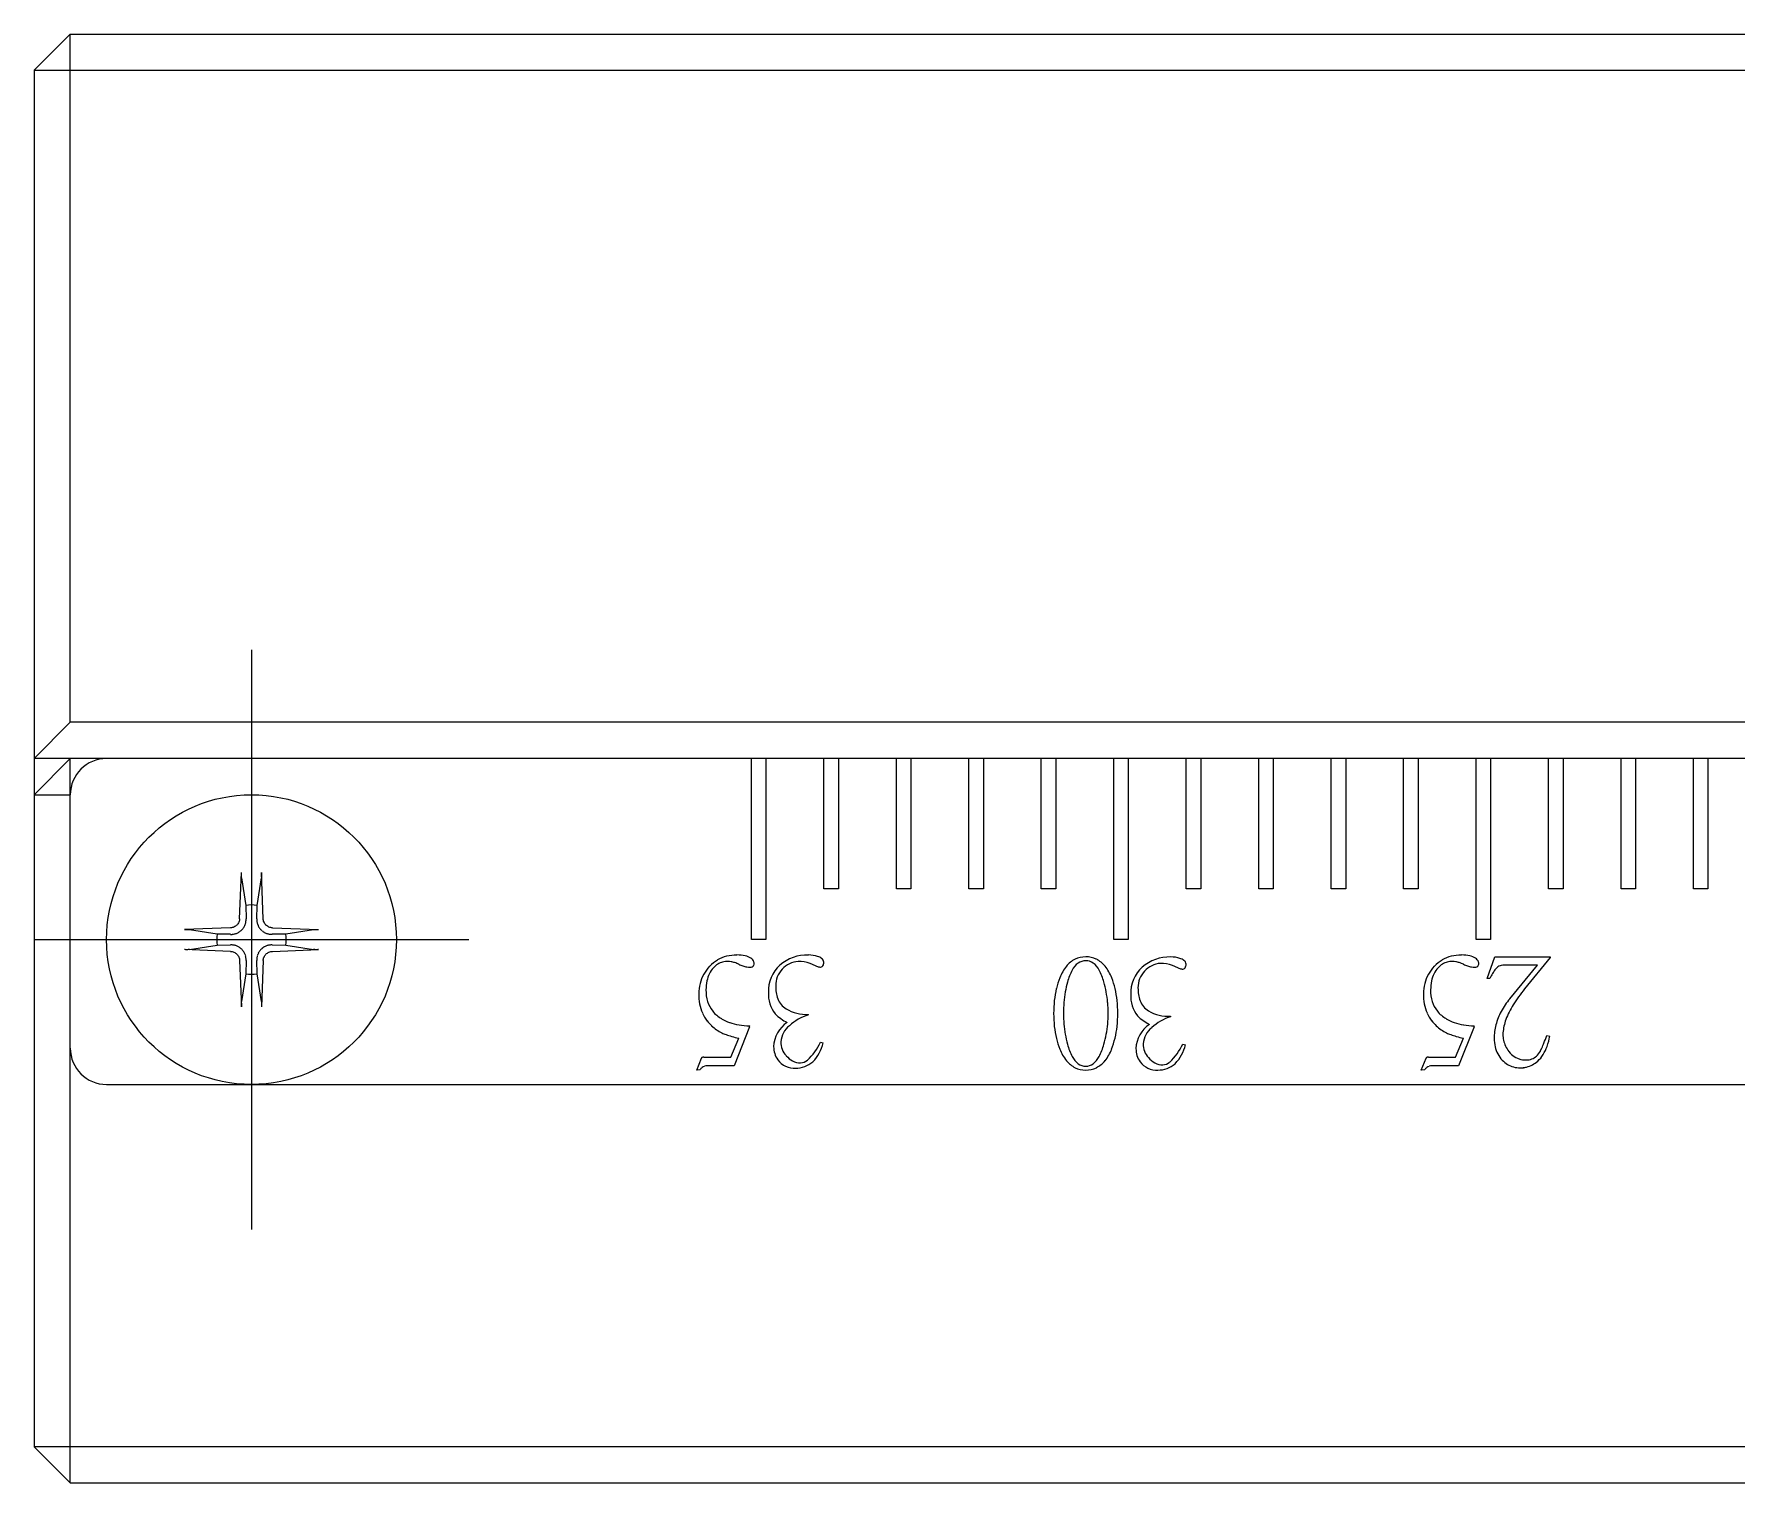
# Model space of a CAD drawing. Extents: x 1 to 272, y 0 to 189.
# Drawn here: x 91.26 to 114.76, y 167.35 to 187.35 of the extents above; entities that cross this region are included whole.
import ezdxf

# ---------------------------------------------------------------- set-up
doc = ezdxf.new("R2010")
doc.units = 0
doc.linetypes.add('CENTER', pattern=[50.8, 31.75, -6.35, 6.35, -6.35])
doc.layers.get('0').update_dxf_attribs({"linetype": 'CONTINUOUS'})
doc.layers.add('CENTER', color=1, linetype='CENTER')

msp = doc.modelspace()

# ---------------------------------------------------------------- linework, layer by layer
at = {"color": 7, "linetype": 'CONTINUOUS'}
for p, q in [((91.265, 186.845), (91.765, 187.345)), ((91.765, 187.345), (130.765, 187.345)), ((91.765, 177.845), (91.765, 187.345)), ((91.265, 186.845), (181.265, 186.845)), ((91.265, 186.845), (91.265, 167.845)), ((91.765, 177.845), (91.265, 177.345)), ((125.265, 177.845), (91.765, 177.845)), ((181.265, 177.345), (91.265, 177.345)), ((91.765, 177.345), (91.265, 176.845)), ((91.765, 167.345), (91.765, 177.345)), ((101.165, 174.845), (101.165, 177.345)), ((101.365, 177.345), (101.365, 174.845)), ((102.165, 175.545), (102.165, 177.345)), ((102.365, 177.345), (102.365, 175.545)), ((103.165, 175.545), (103.165, 177.345)), ((103.365, 177.345), (103.365, 175.545)), ((104.165, 175.545), (104.165, 177.345)), ((104.365, 177.345), (104.365, 175.545)), ((105.165, 175.545), (105.165, 177.345)), ((105.365, 177.345), (105.365, 175.545)), ((106.165, 174.845), (106.165, 177.345)), ((106.365, 177.345), (106.365, 174.845)), ((107.165, 175.545), (107.165, 177.345)), ((107.365, 177.345), (107.365, 175.545)), ((108.165, 175.545), (108.165, 177.345)), ((108.365, 177.345), (108.365, 175.545)), ((109.165, 175.545), (109.165, 177.345)), ((109.365, 177.345), (109.365, 175.545)), ((110.165, 175.545), (110.165, 177.345)), ((110.365, 177.345), (110.365, 175.545)), ((111.165, 174.845), (111.165, 177.345)), ((111.365, 177.345), (111.365, 174.845)), ((112.165, 175.545), (112.165, 177.345)), ((112.365, 177.345), (112.365, 175.545)), ((113.165, 175.545), (113.165, 177.345)), ((113.365, 177.345), (113.365, 175.545)), ((114.165, 175.545), (114.165, 177.345)), ((114.365, 177.345), (114.365, 175.545)), ((91.265, 176.845), (91.765, 176.845)), ((91.765, 173.345), (91.765, 176.845)), ((94.102, 175.134), (94.127, 175.771)), ((94.126, 175.76), (94.127, 175.771)), ((94.126, 175.75), (94.126, 175.76)), ((94.126, 175.739), (94.126, 175.75)), ((94.126, 175.734), (94.126, 175.739)), ((94.126, 175.729), (94.126, 175.734)), ((94.126, 175.72), (94.126, 175.729)), ((94.126, 175.716), (94.126, 175.72)), ((94.127, 175.712), (94.126, 175.716)), ((94.127, 175.708), (94.127, 175.712)), ((94.127, 175.705), (94.127, 175.708)), ((94.127, 175.702), (94.127, 175.705)), ((94.128, 175.699), (94.127, 175.702)), ((94.128, 175.699), (94.187, 175.317)), ((94.342, 175.317), (94.402, 175.699)), ((94.403, 175.712), (94.402, 175.708)), ((94.402, 175.708), (94.402, 175.705)), ((94.402, 175.705), (94.402, 175.702)), ((94.402, 175.702), (94.402, 175.699)), ((94.403, 175.771), (94.403, 175.76)), ((94.427, 175.134), (94.403, 175.771)), ((94.403, 175.76), (94.403, 175.75)), ((94.403, 175.75), (94.403, 175.739)), ((94.403, 175.739), (94.403, 175.734)), ((94.403, 175.734), (94.403, 175.729)), ((94.403, 175.729), (94.403, 175.72)), ((94.403, 175.72), (94.403, 175.716)), ((94.403, 175.716), (94.403, 175.712)), ((102.365, 175.545), (102.165, 175.545)), ((103.365, 175.545), (103.165, 175.545)), ((104.365, 175.545), (104.165, 175.545)), ((105.365, 175.545), (105.165, 175.545)), ((107.365, 175.545), (107.165, 175.545)), ((108.365, 175.545), (108.165, 175.545)), ((109.365, 175.545), (109.165, 175.545)), ((110.365, 175.545), (110.165, 175.545)), ((112.365, 175.545), (112.165, 175.545)), ((113.365, 175.545), (113.165, 175.545)), ((114.365, 175.545), (114.165, 175.545)), ((94.187, 175.317), (94.192, 175.132)), ((94.338, 175.132), (94.342, 175.317)), ((94.086, 175.075), (94.079, 175.065)), ((94.091, 175.087), (94.086, 175.075)), ((94.096, 175.098), (94.091, 175.087)), ((94.099, 175.11), (94.096, 175.098)), ((94.101, 175.122), (94.099, 175.11)), ((94.102, 175.134), (94.101, 175.122)), ((94.428, 175.122), (94.427, 175.134)), ((94.43, 175.11), (94.428, 175.122)), ((94.433, 175.098), (94.43, 175.11)), ((94.438, 175.086), (94.433, 175.098)), ((94.443, 175.075), (94.438, 175.086)), ((94.45, 175.064), (94.443, 175.075)), ((93.975, 175.008), (93.339, 174.983)), ((93.339, 174.983), (93.349, 174.984)), ((93.349, 174.984), (93.36, 174.984)), ((93.36, 174.984), (93.37, 174.984)), ((93.37, 174.984), (93.375, 174.984)), ((93.375, 174.984), (93.38, 174.984)), ((93.38, 174.984), (93.39, 174.984)), ((93.39, 174.984), (93.394, 174.983)), ((93.394, 174.983), (93.398, 174.983)), ((93.398, 174.983), (93.402, 174.983)), ((93.402, 174.983), (93.405, 174.983)), ((93.405, 174.983), (93.408, 174.982)), ((93.408, 174.982), (93.411, 174.982)), ((93.792, 174.922), (93.411, 174.982)), ((93.977, 174.918), (93.792, 174.922)), ((93.988, 175.009), (93.975, 175.008)), ((94, 175.011), (93.988, 175.009)), ((94.012, 175.014), (94, 175.011)), ((94.023, 175.018), (94.012, 175.014)), ((94.035, 175.024), (94.023, 175.018)), ((94.045, 175.03), (94.035, 175.024)), ((94.055, 175.038), (94.045, 175.03)), ((94.064, 175.046), (94.055, 175.038)), ((94.072, 175.055), (94.064, 175.046)), ((94.079, 175.065), (94.072, 175.055)), ((94.457, 175.055), (94.45, 175.064)), ((94.465, 175.046), (94.457, 175.055)), ((94.474, 175.038), (94.465, 175.046)), ((94.484, 175.03), (94.474, 175.038)), ((94.495, 175.024), (94.484, 175.03)), ((94.506, 175.018), (94.495, 175.024)), ((94.518, 175.014), (94.506, 175.018)), ((94.53, 175.011), (94.518, 175.014)), ((94.542, 175.009), (94.53, 175.011)), ((94.554, 175.008), (94.542, 175.009)), ((94.737, 174.922), (94.552, 174.918)), ((94.554, 175.008), (95.191, 174.983)), ((95.119, 174.982), (94.737, 174.922)), ((95.119, 174.982), (95.121, 174.982)), ((95.121, 174.982), (95.124, 174.983)), ((95.124, 174.983), (95.128, 174.983)), ((95.128, 174.983), (95.131, 174.983)), ((95.131, 174.983), (95.135, 174.983)), ((95.135, 174.983), (95.14, 174.984)), ((95.14, 174.984), (95.149, 174.984)), ((95.149, 174.984), (95.154, 174.984)), ((95.154, 174.984), (95.159, 174.984)), ((95.159, 174.984), (95.17, 174.984)), ((95.17, 174.984), (95.18, 174.984)), ((95.18, 174.984), (95.191, 174.983)), ((101.365, 174.845), (101.165, 174.845)), ((106.365, 174.845), (106.165, 174.845)), ((111.365, 174.845), (111.165, 174.845)), ((93.349, 174.707), (93.339, 174.707)), ((93.975, 174.683), (93.339, 174.707)), ((93.36, 174.706), (93.349, 174.707)), ((93.37, 174.706), (93.36, 174.706)), ((93.375, 174.706), (93.37, 174.706)), ((93.38, 174.706), (93.375, 174.706)), ((93.39, 174.707), (93.38, 174.706)), ((93.394, 174.707), (93.39, 174.707)), ((93.398, 174.707), (93.394, 174.707)), ((93.402, 174.707), (93.398, 174.707)), ((93.405, 174.708), (93.402, 174.707)), ((93.408, 174.708), (93.405, 174.708)), ((93.411, 174.708), (93.408, 174.708)), ((93.411, 174.708), (93.792, 174.768)), ((93.792, 174.768), (93.977, 174.772)), ((93.975, 174.683), (93.987, 174.682)), ((93.987, 174.682), (93.999, 174.68)), ((93.999, 174.68), (94.011, 174.676)), ((94.011, 174.676), (94.023, 174.672)), ((94.023, 174.672), (94.034, 174.666)), ((94.034, 174.666), (94.045, 174.66)), ((94.045, 174.66), (94.055, 174.652)), ((94.055, 174.652), (94.064, 174.644)), ((94.064, 174.644), (94.072, 174.636)), ((94.072, 174.636), (94.079, 174.626)), ((94.079, 174.626), (94.086, 174.615)), ((94.086, 174.615), (94.091, 174.604)), ((94.438, 174.604), (94.443, 174.615)), ((94.443, 174.615), (94.45, 174.626)), ((94.45, 174.626), (94.457, 174.635)), ((94.457, 174.635), (94.465, 174.644)), ((94.465, 174.644), (94.474, 174.652)), ((94.474, 174.652), (94.484, 174.66)), ((94.484, 174.66), (94.495, 174.666)), ((94.495, 174.666), (94.506, 174.672)), ((94.506, 174.672), (94.517, 174.676)), ((94.517, 174.676), (94.53, 174.679)), ((94.53, 174.679), (94.542, 174.682)), ((94.542, 174.682), (94.554, 174.683)), ((94.552, 174.772), (94.737, 174.768)), ((94.554, 174.683), (95.191, 174.707)), ((94.737, 174.768), (95.119, 174.708)), ((95.121, 174.708), (95.119, 174.708)), ((95.124, 174.708), (95.121, 174.708)), ((95.128, 174.707), (95.124, 174.708)), ((95.131, 174.707), (95.128, 174.707)), ((95.135, 174.707), (95.131, 174.707)), ((95.14, 174.707), (95.135, 174.707)), ((95.149, 174.706), (95.14, 174.707)), ((95.154, 174.706), (95.149, 174.706)), ((95.159, 174.706), (95.154, 174.706)), ((95.17, 174.706), (95.159, 174.706)), ((95.18, 174.707), (95.17, 174.706)), ((95.191, 174.707), (95.18, 174.707)), ((111.316, 174.309), (111.422, 174.606)), ((111.422, 174.606), (112.188, 174.606)), ((112.188, 174.606), (112.188, 174.596)), ((94.091, 174.604), (94.096, 174.592)), ((94.096, 174.592), (94.099, 174.58)), ((94.099, 174.58), (94.101, 174.568)), ((94.101, 174.568), (94.102, 174.556)), ((94.102, 174.556), (94.127, 173.919)), ((94.187, 174.373), (94.128, 173.991)), ((94.192, 174.558), (94.187, 174.373)), ((94.342, 174.373), (94.338, 174.558)), ((94.402, 173.991), (94.342, 174.373)), ((94.427, 174.556), (94.403, 173.919)), ((94.427, 174.556), (94.428, 174.568)), ((94.428, 174.568), (94.43, 174.58)), ((94.43, 174.58), (94.433, 174.592)), ((94.433, 174.592), (94.438, 174.604)), ((102.092, 174.466), (101.974, 174.517)), ((102.106, 174.464), (102.092, 174.466)), ((107.092, 174.439), (106.974, 174.49)), ((107.106, 174.437), (107.092, 174.439)), ((112.011, 174.494), (111.554, 174.494)), ((111.629, 174.029), (112.011, 174.494)), ((112.188, 174.596), (111.833, 174.164)), ((111.356, 174.309), (111.316, 174.309)), ((94.126, 173.974), (94.127, 173.979)), ((94.126, 173.97), (94.126, 173.974)), ((94.126, 173.961), (94.126, 173.97)), ((94.126, 173.956), (94.126, 173.961)), ((94.126, 173.951), (94.126, 173.956)), ((94.126, 173.94), (94.126, 173.951)), ((94.126, 173.93), (94.126, 173.94)), ((94.127, 173.919), (94.126, 173.93)), ((94.127, 173.988), (94.128, 173.991)), ((94.127, 173.985), (94.127, 173.988)), ((94.127, 173.982), (94.127, 173.985)), ((94.127, 173.979), (94.127, 173.982)), ((94.402, 173.991), (94.402, 173.988)), ((94.402, 173.988), (94.402, 173.985)), ((94.402, 173.985), (94.402, 173.982)), ((94.402, 173.982), (94.403, 173.979)), ((94.403, 173.979), (94.403, 173.974)), ((94.403, 173.974), (94.403, 173.97)), ((94.403, 173.97), (94.403, 173.961)), ((94.403, 173.961), (94.403, 173.956)), ((94.403, 173.956), (94.403, 173.951)), ((94.403, 173.951), (94.403, 173.94)), ((94.403, 173.94), (94.403, 173.93)), ((94.403, 173.93), (94.403, 173.919)), ((101.949, 173.813), (101.949, 173.807)), ((106.949, 173.787), (106.949, 173.781)), ((100.879, 173.222), (100.989, 173.483)), ((101.138, 173.642), (100.924, 173.102)), ((110.879, 173.222), (110.989, 173.483)), ((111.138, 173.642), (110.924, 173.102)), ((112.141, 173.52), (112.182, 173.514)), ((100.409, 173.045), (100.476, 173.208)), ((100.509, 173.222), (100.879, 173.222)), ((102.117, 173.428), (102.153, 173.42)), ((107.117, 173.402), (107.153, 173.394)), ((110.409, 173.045), (110.476, 173.208)), ((110.509, 173.222), (110.879, 173.222)), ((112.051, 173.304), (112.072, 173.346)), ((100.453, 173.049), (100.409, 173.045)), ((100.924, 173.102), (100.551, 173.102)), ((110.453, 173.049), (110.409, 173.045)), ((110.924, 173.102), (110.551, 173.102)), ((92.265, 172.845), (180.265, 172.845)), ((91.265, 167.845), (91.765, 167.345)), ((181.265, 167.845), (91.265, 167.845)), ((91.765, 167.345), (180.765, 167.345))]:
    msp.add_line(p, q, dxfattribs=at)
msp.add_circle((94.265, 174.845), 2, dxfattribs=at)
for centre, radius, start, end in [((92.265, 176.845), 0.5, 90, 180), ((94.265, 174.845), 0.479, 80.6957, 99.3043), ((93.976, 175.127), 0.216, 345.0596, 350.4557), ((93.969, 175.128), 0.222, 350.4292, 355.7575), ((93.979, 175.127), 0.212, 355.7311, 1.3135), ((94.55, 175.127), 0.213, 178.6874, 184.268), ((94.56, 175.128), 0.222, 184.2424, 189.5709), ((94.553, 175.127), 0.216, 189.5456, 194.9391), ((94.265, 174.845), 0.479, 170.6957, 189.3043), ((93.982, 175.13), 0.213, 268.6874, 274.268), ((93.982, 175.14), 0.222, 274.2424, 279.5709), ((93.983, 175.134), 0.216, 279.5456, 284.9391), ((93.985, 175.124), 0.206, 284.9953, 290.6145), ((93.982, 175.132), 0.214, 290.572, 296.2994), ((93.989, 175.12), 0.201, 296.2694, 302.6116), ((93.984, 175.127), 0.209, 302.6454, 308.7756), ((93.988, 175.122), 0.202, 308.7204, 314.9342), ((93.988, 175.121), 0.202, 315.0678, 321.2775), ((93.982, 175.126), 0.209, 321.2249, 327.3542), ((93.99, 175.121), 0.201, 327.3884, 333.7306), ((93.978, 175.127), 0.214, 333.7006, 339.428), ((93.986, 175.124), 0.206, 339.386, 345.0043), ((94.543, 175.124), 0.206, 194.9953, 200.6145), ((94.552, 175.127), 0.214, 200.572, 206.2994), ((94.539, 175.121), 0.201, 206.2694, 212.6116), ((94.547, 175.126), 0.209, 212.6454, 218.7756), ((94.541, 175.121), 0.202, 218.7204, 224.9342), ((94.541, 175.122), 0.202, 225.0678, 231.2775), ((94.546, 175.127), 0.209, 231.2249, 237.3542), ((94.541, 175.12), 0.201, 237.3884, 243.7306), ((94.547, 175.132), 0.214, 243.7006, 249.428), ((94.544, 175.124), 0.206, 249.386, 255.0043), ((94.546, 175.134), 0.216, 255.0596, 260.4557), ((94.548, 175.14), 0.222, 260.4292, 265.7575), ((94.547, 175.13), 0.212, 265.7311, 271.3135), ((94.265, 174.845), 0.479, 350.6957, 9.3043), ((93.982, 174.56), 0.212, 85.7311, 91.3135), ((93.982, 174.55), 0.222, 80.4292, 85.7575), ((93.983, 174.556), 0.216, 75.0596, 80.4557), ((93.985, 174.566), 0.206, 69.386, 75.0043), ((93.982, 174.558), 0.214, 63.7006, 69.428), ((93.989, 174.57), 0.201, 57.3884, 63.7306), ((93.984, 174.563), 0.209, 51.2249, 57.3542), ((93.988, 174.568), 0.202, 45.0678, 51.2775), ((93.988, 174.569), 0.202, 38.7204, 44.9342), ((93.982, 174.564), 0.209, 32.6454, 38.7756), ((93.99, 174.569), 0.201, 26.2694, 32.6116), ((93.978, 174.563), 0.214, 20.572, 26.2994), ((93.986, 174.566), 0.206, 14.9953, 20.6145), ((93.976, 174.563), 0.216, 9.5456, 14.9391), ((94.553, 174.563), 0.216, 165.0596, 170.4557), ((94.543, 174.566), 0.206, 159.386, 165.0043), ((94.552, 174.563), 0.214, 153.7006, 159.428), ((94.539, 174.569), 0.201, 147.3884, 153.7306), ((94.547, 174.564), 0.209, 141.2249, 147.3542), ((94.541, 174.569), 0.202, 135.0678, 141.2775), ((94.541, 174.569), 0.202, 128.7204, 134.9342), ((94.546, 174.563), 0.209, 122.6454, 128.7756), ((94.541, 174.57), 0.201, 116.2694, 122.6116), ((94.547, 174.558), 0.214, 110.572, 116.2994), ((94.544, 174.566), 0.206, 104.9953, 110.6145), ((94.546, 174.556), 0.216, 99.5456, 104.9391), ((94.548, 174.55), 0.222, 94.2424, 99.5709), ((94.547, 174.56), 0.213, 88.6874, 94.268), ((100.937, 174.153), 0.477, 104.1459, 120.5209), ((100.961, 174.051), 0.581, 89.6263, 103.9812), ((100.972, 174.112), 0.521, 78.2451, 90.7659), ((101.035, 174.408), 0.218, 56.1652, 78.5243), ((101.932, 174.068), 0.565, 88.0192, 131.6622), ((101.954, 174.247), 0.386, 71.2996, 90.3757), ((102.01, 174.409), 0.215, 55.0158, 71.6164), ((105.773, 174.272), 0.334, 89.2919, 115.2597), ((105.781, 174.271), 0.336, 64.7936, 90.6548), ((106.932, 174.041), 0.565, 88.0192, 131.6622), ((106.954, 174.22), 0.386, 71.2996, 90.3757), ((110.937, 174.153), 0.477, 104.1459, 120.5209), ((110.961, 174.051), 0.581, 89.6263, 103.9812), ((110.972, 174.112), 0.521, 78.2451, 90.7659), ((111.035, 174.408), 0.218, 56.1652, 78.5243), ((94.265, 174.845), 0.479, 260.6957, 279.3043), ((93.969, 174.562), 0.222, 4.2424, 9.5709), ((93.979, 174.563), 0.213, 358.6874, 4.268), ((94.55, 174.563), 0.212, 175.7311, 181.3135), ((94.56, 174.562), 0.222, 170.4292, 175.7575), ((100.993, 174.097), 0.556, 136.7918, 151.0148), ((100.974, 174.187), 0.433, 154.0754, 168.3685), ((100.883, 174.23), 0.332, 136.8732, 153.9198), ((100.948, 174.14), 0.493, 120.7739, 136.7817), ((100.859, 174.247), 0.303, 121.5113, 135.9675), ((100.84, 174.276), 0.269, 105.6366, 121.3182), ((100.846, 174.25), 0.295, 90.7211, 105.4421), ((100.84, 174.337), 0.208, 77.9993, 89.3203), ((100.803, 174.155), 0.394, 70.7805, 78.1713), ((100.704, 173.868), 0.698, 65.8334, 70.8777), ((101.243, 175.07), 0.62, 245.85, 251.6275), ((101.174, 174.861), 0.4, 251.5675, 259.3119), ((101.148, 174.721), 0.257, 259.2315, 269.6241), ((101.149, 174.53), 0.066, 268.0277, 295.4071), ((101.081, 174.484), 0.13, 39.3474, 54.6593), ((101.158, 174.506), 0.0408, 297.1293, 334.954), ((101.091, 174.492), 0.117, 21.5057, 39.093), ((101.129, 174.518), 0.0728, 336.281, 1.8872), ((101.186, 174.529), 0.015, 11.5786, 25.2913), ((101.165, 174.524), 0.0361, 4.316, 11.9442), ((101.127, 174.521), 0.0745, 359.7689, 4.4732), ((101.872, 174.138), 0.474, 131.8868, 182.4739), ((101.82, 174.212), 0.321, 135.5755, 180.9966), ((101.832, 174.218), 0.326, 94.0582, 137.7796), ((101.83, 174.149), 0.394, 68.6451, 93.1192), ((102.11, 174.516), 0.0523, 266.0418, 322.2747), ((102.098, 174.529), 0.0656, 3.2091, 57.4566), ((102.076, 174.528), 0.0874, 329.3441, 2.9783), ((105.992, 174.094), 0.615, 141.322, 158.56), ((105.788, 174.255), 0.356, 116.2729, 141.1261), ((106.227, 174.082), 0.722, 151.8651, 165.7722), ((105.847, 174.288), 0.291, 126.7157, 152.2786), ((105.776, 174.375), 0.178, 89.5975, 125.2384), ((105.779, 174.377), 0.177, 54.7577, 90.348), ((105.706, 174.286), 0.293, 28.0577, 53.3426), ((105.767, 174.255), 0.356, 38.8739, 63.7271), ((105.338, 174.082), 0.713, 14.5816, 28.6061), ((105.562, 174.093), 0.617, 21.4624, 38.6555), ((106.872, 174.111), 0.474, 131.8868, 182.4739), ((106.82, 174.186), 0.321, 135.5755, 180.9966), ((106.832, 174.192), 0.326, 94.0582, 137.7796), ((106.83, 174.123), 0.394, 68.6451, 93.1192), ((107.01, 174.382), 0.215, 55.0158, 71.6164), ((107.11, 174.489), 0.0523, 266.0418, 322.2747), ((107.098, 174.503), 0.0656, 3.2091, 57.4566), ((107.076, 174.502), 0.0874, 329.3441, 2.9783), ((110.993, 174.097), 0.556, 136.7918, 151.0148), ((110.974, 174.187), 0.433, 154.0754, 168.3685), ((110.883, 174.23), 0.332, 136.8732, 153.9198), ((110.948, 174.14), 0.493, 120.7739, 136.7817), ((110.859, 174.247), 0.303, 121.5113, 135.9675), ((110.84, 174.276), 0.269, 105.6366, 121.3182), ((110.846, 174.25), 0.295, 90.7211, 105.4421), ((110.84, 174.337), 0.208, 77.9993, 89.3203), ((110.803, 174.155), 0.394, 70.7805, 78.1713), ((110.704, 173.868), 0.698, 65.8334, 70.8777), ((111.243, 175.07), 0.62, 245.85, 251.6275), ((111.174, 174.861), 0.4, 251.5675, 259.3119), ((111.148, 174.721), 0.257, 259.2315, 269.6241), ((111.149, 174.53), 0.066, 268.0277, 295.4071), ((111.081, 174.484), 0.13, 39.3474, 54.6593), ((111.158, 174.506), 0.0408, 297.1293, 334.954), ((111.091, 174.492), 0.117, 21.5057, 39.093), ((111.129, 174.518), 0.0728, 336.281, 1.8872), ((111.186, 174.529), 0.015, 11.5786, 25.2913), ((111.165, 174.524), 0.0361, 4.316, 11.9442), ((111.127, 174.521), 0.0745, 359.7689, 4.4732), ((112.613, 173.674), 1.408, 150.0594, 153.2025), ((111.91, 174.081), 0.596, 144.6336, 150.2183), ((111.58, 174.317), 0.19, 133.2265, 145.1433), ((111.533, 174.377), 0.114, 118.775, 136.587), ((111.541, 174.361), 0.132, 102.3604, 118.5053), ((111.553, 174.306), 0.188, 89.5768, 102.2782), ((101.076, 174.082), 0.639, 165.7632, 178.7145), ((100.983, 174.105), 0.544, 151.19, 165.6305), ((101.188, 174.143), 0.651, 168.3503, 179.2247), ((101.051, 174.138), 0.514, 178.4839, 196.8828), ((102.027, 174.198), 0.528, 179.0339, 198.8086), ((106.659, 173.868), 1.322, 166.768, 174.0003), ((106.411, 173.927), 1.067, 158.4257, 166.7665), ((106.877, 173.875), 1.404, 164.0998, 169.8418), ((104.689, 173.87), 1.395, 10.4551, 16.2875), ((105.119, 173.92), 1.093, 13.2098, 21.3991), ((104.884, 173.865), 1.334, 6.0315, 13.2001), ((107.027, 174.171), 0.528, 179.0339, 198.8086), ((111.076, 174.082), 0.639, 165.7632, 178.7145), ((110.983, 174.105), 0.544, 151.19, 165.6305), ((111.188, 174.143), 0.651, 168.3503, 179.2247), ((111.051, 174.138), 0.514, 178.4839, 196.8828), ((113.377, 172.89), 2.001, 140.461, 148.23), ((101.131, 174.087), 0.694, 179.2215, 190.7983), ((101.009, 174.065), 0.57, 190.8892, 204.1023), ((100.936, 174.107), 0.395, 197.3246, 219.2769), ((101.838, 174.092), 0.44, 176.7157, 218.2603), ((101.788, 174.128), 0.279, 201.071, 238.9729), ((107.025, 173.829), 1.69, 173.9893, 180.1283), ((107.261, 173.827), 1.791, 175.1774, 180.0578), ((107.035, 173.847), 1.564, 169.8375, 175.1847), ((104.547, 173.845), 1.539, 4.9857, 10.449), ((104.35, 173.827), 1.738, 359.9442, 4.9832), ((104.542, 173.829), 1.678, 359.881, 6.0309), ((106.838, 174.065), 0.44, 176.7157, 218.2603), ((106.788, 174.102), 0.279, 201.071, 238.9729), ((111.131, 174.087), 0.694, 179.2215, 190.7983), ((111.009, 174.065), 0.57, 190.8892, 204.1023), ((110.936, 174.107), 0.395, 197.3246, 219.2769), ((112.43, 173.361), 1.043, 140.14, 151.8365), ((112.643, 173.343), 1.139, 148.1596, 159.4846), ((100.984, 174.055), 0.543, 204.2446, 217.8899), ((101.042, 174.106), 0.62, 218.2978, 226.5808), ((100.982, 174.15), 0.458, 219.8178, 239.7095), ((101.074, 174.298), 0.633, 239.2808, 250.5721), ((101.122, 174.434), 0.776, 250.6148, 260.4628), ((101.162, 174.675), 1.021, 260.4715, 268.6731), ((101.883, 173.356), 0.412, 123.0246, 178.3926), ((101.976, 174.32), 0.696, 226.0037, 242.7873), ((101.92, 174.352), 0.54, 239.1779, 273.1094), ((102.183, 173.103), 0.742, 108.3154, 131.7511), ((107.009, 173.822), 1.674, 179.8807, 186.0387), ((107.135, 173.825), 1.665, 179.9697, 185.0017), ((107.036, 173.816), 1.566, 185.0093, 190.2518), ((104.558, 173.819), 1.529, 349.4141, 354.7865), ((104.495, 173.825), 1.593, 354.795, 0.0242), ((104.574, 173.823), 1.646, 353.9099, 0.1105), ((106.883, 173.329), 0.412, 123.0246, 178.3926), ((106.976, 174.293), 0.696, 226.0037, 242.7873), ((106.92, 174.326), 0.54, 239.1779, 273.1094), ((107.183, 173.077), 0.742, 108.3154, 131.7511), ((110.984, 174.055), 0.543, 204.2446, 217.8899), ((111.042, 174.106), 0.62, 218.2978, 226.5808), ((110.982, 174.15), 0.458, 219.8178, 239.7095), ((111.074, 174.298), 0.633, 239.2808, 250.5721), ((111.122, 174.434), 0.776, 250.6148, 260.4628), ((111.162, 174.675), 1.021, 260.4715, 268.6731), ((112.186, 173.48), 0.771, 165.732, 180.0514), ((112.242, 173.463), 0.829, 151.9297, 165.5693), ((112.195, 173.51), 0.661, 159.4358, 175.7466), ((100.999, 174.061), 0.558, 226.6126, 235.5054), ((100.987, 174.044), 0.538, 235.5472, 244.6615), ((100.994, 174.032), 0.53, 243.3872, 250.1611), ((101.212, 174.627), 1.163, 250.0124, 254.0248), ((101.499, 175.62), 2.197, 253.9631, 256.5892), ((101.138, 173.653), 0.00178, 13.6323, 92.6279), ((101.093, 173.658), 0.0479, 340.8609, 349.2763), ((101.131, 173.651), 0.0092, 347.2044, 12.7956), ((101.881, 173.412), 0.311, 128.1356, 175.8286), ((101.819, 173.422), 0.249, 177.0655, 225.9054), ((106.657, 173.785), 1.32, 186.0471, 193.2628), ((106.417, 173.729), 1.073, 193.2882, 201.5696), ((106.981, 173.807), 1.51, 190.2609, 195.6321), ((104.58, 173.816), 1.507, 343.9788, 349.4048), ((105.087, 173.742), 1.125, 338.7761, 346.7628), ((104.88, 173.79), 1.338, 346.7882, 353.9019), ((106.881, 173.385), 0.311, 128.1356, 175.8286), ((110.999, 174.061), 0.558, 226.6126, 235.5054), ((110.987, 174.044), 0.538, 235.5472, 244.6615), ((110.994, 174.032), 0.53, 243.3872, 250.1611), ((111.212, 174.627), 1.163, 250.0124, 254.0248), ((111.499, 175.62), 2.197, 253.9631, 256.5892), ((111.138, 173.653), 0.00178, 13.6323, 92.6279), ((111.093, 173.658), 0.0479, 340.8609, 349.2763), ((111.131, 173.651), 0.0092, 347.2044, 12.7956), ((111.919, 173.477), 0.504, 179.7279, 192.6493), ((111.909, 173.534), 0.374, 176.2219, 189.0537), ((111.896, 173.533), 0.361, 189.1763, 202.326), ((107.06, 175.403), 5.418, 338.5052, 339.6588), ((111.324, 173.659), 0.87, 340.7364, 350.373), ((92.265, 173.345), 0.5, 180, 270), ((100.49, 173.204), 0.0151, 127.0574, 164.0647), ((100.498, 173.193), 0.0281, 101.4538, 125.805), ((100.507, 173.149), 0.0733, 89.1351, 101.9708), ((101.78, 173.365), 0.309, 179.5532, 215.3746), ((101.846, 173.393), 0.25, 216.8846, 269.0343), ((101.378, 173.775), 0.816, 313.1853, 334.8445), ((101.627, 173.536), 0.539, 315.5459, 347.5466), ((106.003, 173.563), 0.627, 201.378, 218.3895), ((106.277, 173.59), 0.774, 194.2709, 207.586), ((105.862, 173.372), 0.305, 207.3429, 232.1158), ((105.69, 173.375), 0.308, 308.0346, 332.5067), ((105.255, 173.603), 0.8, 332.3497, 345.2539), ((105.54, 173.57), 0.642, 321.8067, 338.4258), ((106.78, 173.338), 0.309, 179.5532, 215.3746), ((106.819, 173.395), 0.249, 177.0655, 225.9054), ((106.846, 173.366), 0.25, 216.8846, 269.0343), ((106.378, 173.749), 0.816, 313.1853, 334.8445), ((106.627, 173.51), 0.539, 315.5459, 347.5466), ((110.49, 173.204), 0.0151, 127.0574, 164.0647), ((110.498, 173.193), 0.0281, 101.4538, 125.805), ((110.507, 173.149), 0.0733, 89.1351, 101.9708), ((111.824, 173.457), 0.407, 192.8301, 207.765), ((111.817, 173.455), 0.4, 207.9732, 223.1021), ((111.934, 173.549), 0.402, 202.4054, 214.6466), ((111.871, 173.493), 0.319, 212.8131, 231.2558), ((111.84, 173.458), 0.272, 231.7201, 252.2767), ((111.856, 173.518), 0.334, 252.6525, 270.5576), ((111.861, 173.386), 0.202, 269.5516, 290.9653), ((111.858, 173.389), 0.206, 291.5948, 312.6348), ((111.792, 173.458), 0.302, 312.9391, 329.2691), ((111.732, 173.482), 0.423, 312.3214, 327.9228), ((110.253, 174.143), 1.986, 336.3322, 338.5817), ((111.601, 173.562), 0.576, 328.0489, 340.7352), ((100.597, 172.93), 0.187, 127.1607, 140.255), ((100.559, 172.98), 0.123, 109.8018, 127.0841), ((100.551, 172.999), 0.103, 89.9573, 109.456), ((101.755, 173.353), 0.282, 216.3587, 273.971), ((101.784, 173.411), 0.339, 268.2687, 312.0328), ((101.833, 173.304), 0.161, 272.9664, 309.7497), ((105.79, 173.396), 0.356, 218.658, 243.5476), ((105.774, 173.379), 0.334, 244.6264, 270.6532), ((105.777, 173.271), 0.173, 233.6842, 270.279), ((105.778, 173.269), 0.171, 269.8353, 306.5002), ((105.782, 173.377), 0.332, 269.2937, 295.4267), ((105.764, 173.399), 0.359, 296.5466, 321.2478), ((106.755, 173.326), 0.282, 216.3587, 273.971), ((106.784, 173.384), 0.339, 268.2687, 312.0328), ((106.833, 173.278), 0.161, 272.9664, 309.7497), ((110.597, 172.93), 0.187, 127.1607, 140.255), ((110.559, 172.98), 0.123, 109.8018, 127.0841), ((110.551, 172.999), 0.103, 89.9573, 109.456), ((111.788, 173.432), 0.363, 223.5924, 238.3948), ((111.763, 173.393), 0.317, 238.6281, 254.8604), ((111.77, 173.425), 0.35, 255.0868, 270.2803), ((111.773, 173.473), 0.398, 269.9373, 276.4128), ((111.776, 173.438), 0.362, 276.4208, 283.6375), ((111.781, 173.419), 0.342, 283.6429, 298.3041), ((111.764, 173.447), 0.375, 298.4884, 312.2517)]:
    msp.add_arc(centre, radius, start, end, dxfattribs=at)
at = {"layer": 'CENTER', "color": 1, "linetype": 'CENTER'}
for p, q in [((94.265, 178.845), (94.265, 170.845)), ((94.265, 177.845), (94.265, 171.845)), ((91.265, 174.845), (97.265, 174.845))]:
    msp.add_line(p, q, dxfattribs=at)

doc.saveas('drawing.dxf')
